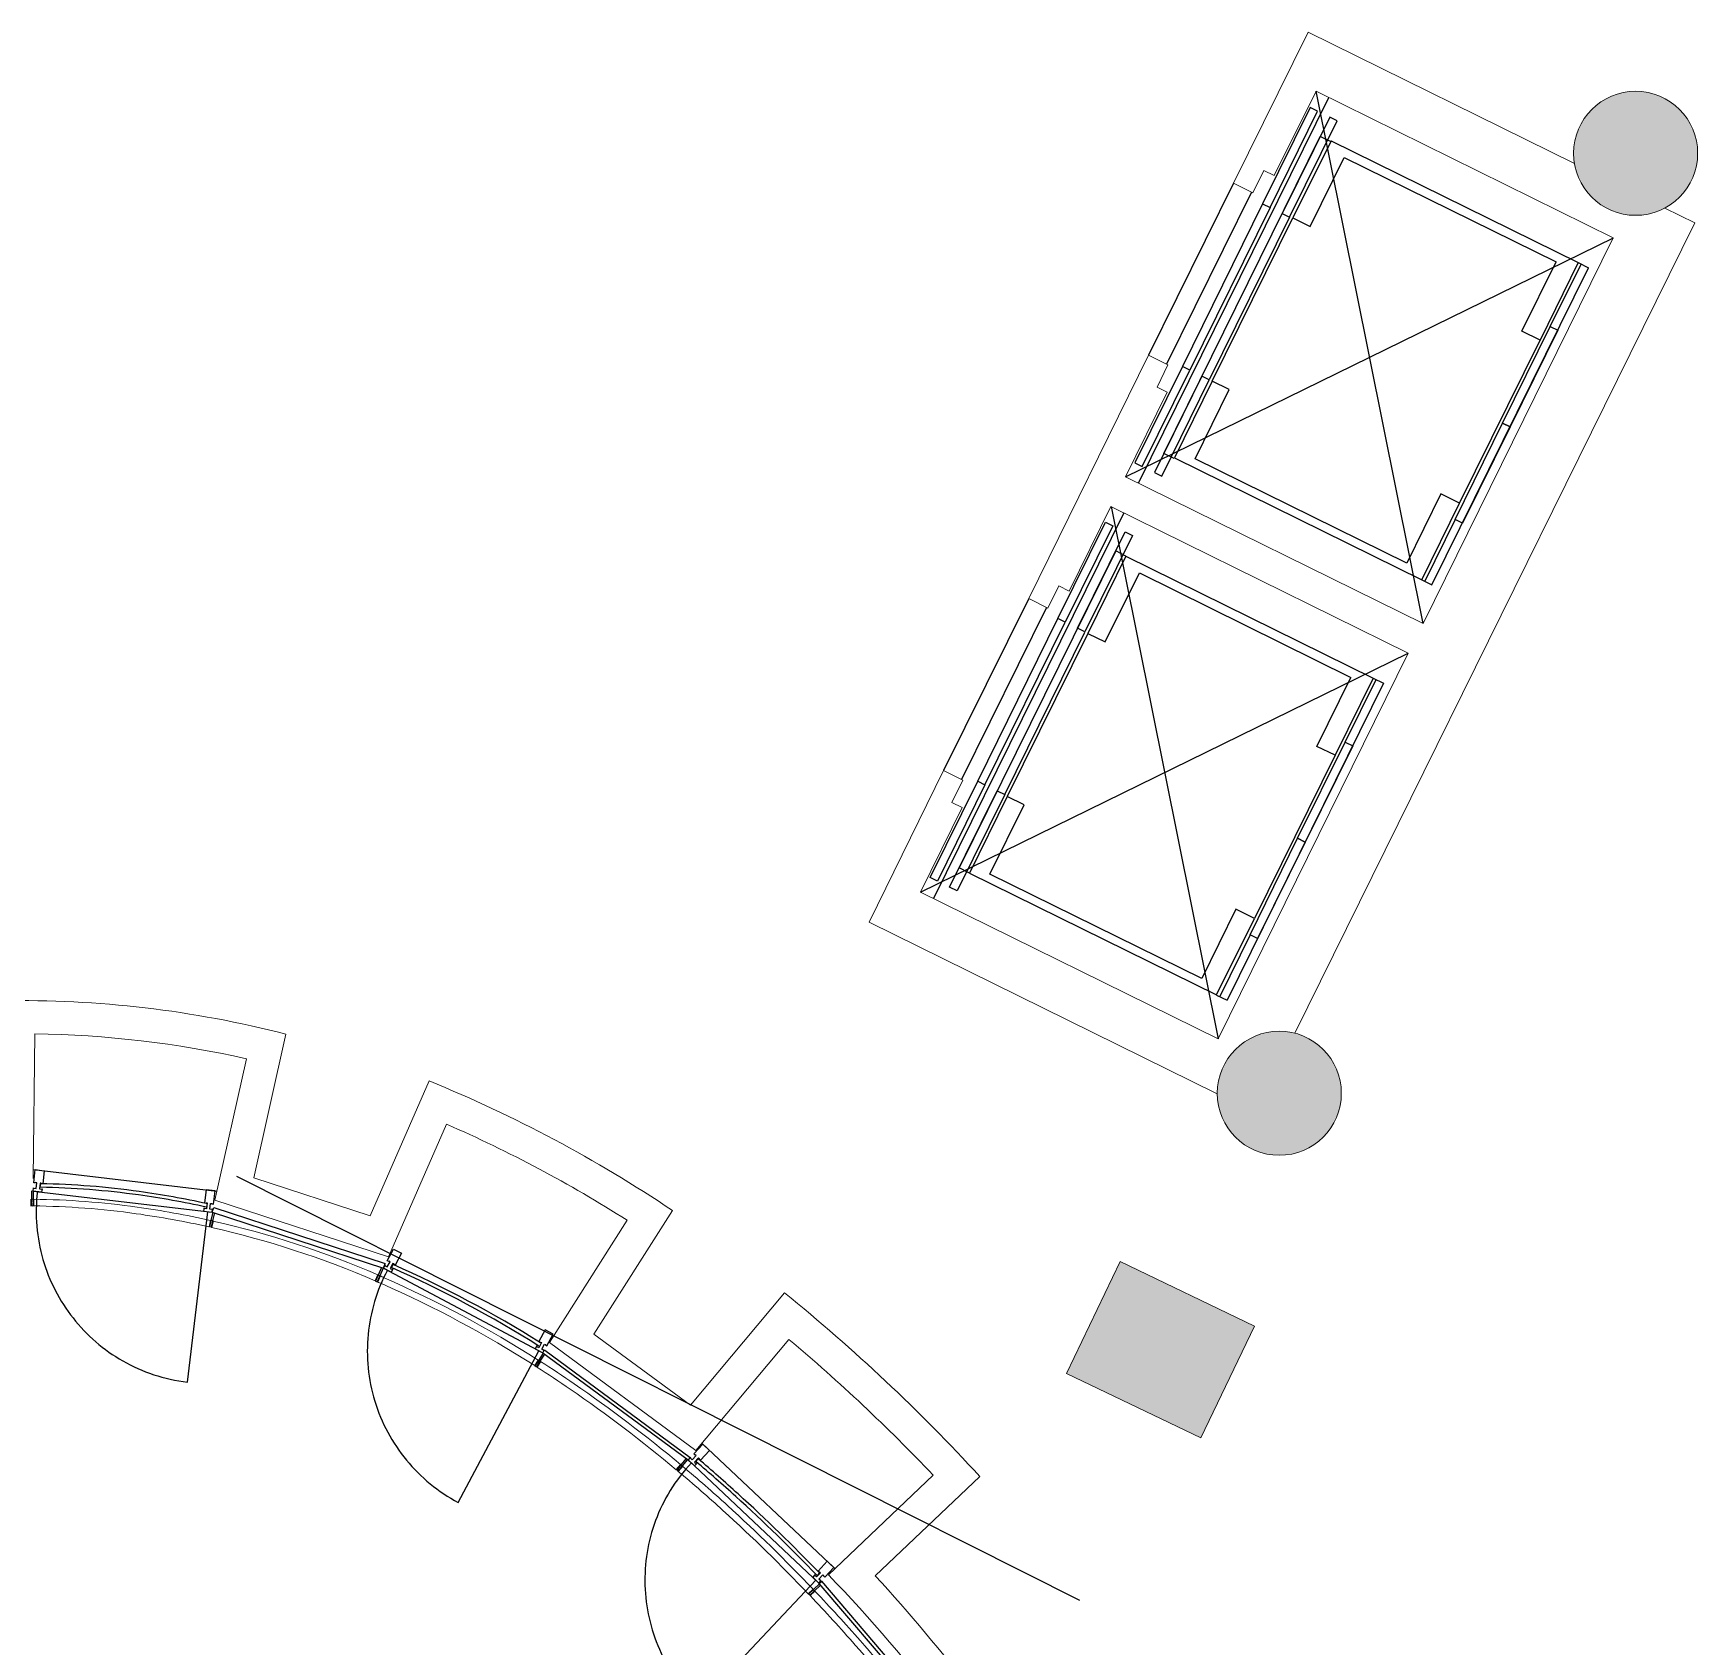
# Model space of a CAD drawing. Header units: centimetres. Extents: x 139057 to 200038, y 34824 to 80516.
# Drawn here: x 174888 to 175895, y 50152 to 51127 of the extents above; entities that cross this region are included whole.
import ezdxf

# ---------------------------------------------------------------- set-up
doc = ezdxf.new("R2010")
doc.units = ezdxf.units.CM
doc.header["$LTSCALE"] = 100
doc.linetypes.add('FLPL-C-P1$0$HIDDEN2', pattern=[4.7625, 3.175, -1.5875])
for name, color, linetype, lineweight in [('410_STRUTTURE_001-AM_0', 7, 'Continuous', 0), ('430_TAVOLATI_001-AM_0', 3, 'Continuous', 0), ('441_SERRAMENTI_001-AM_0', 1, 'Continuous', 0), ('448_RAMPE_SCALE_ASCENS_001-AM_0', 216, 'Continuous', 0)]:
    doc.layers.add(name, color=color, linetype=linetype, lineweight=lineweight)
for name, color, linetype in [('A-FACCIATA', 8, 'Continuous'), ('A-FACCIATA MONTANTI', 13, 'Continuous'), ('A-FACCIATTA STONE', 13, 'Continuous'), ('A-FACCIATTE VISTE', 8, 'Continuous'), ('A-GRAFICA', 253, 'Continuous'), ('A-MCLS4-12', 61, 'Continuous'), ('A-SI', 50, 'Continuous'), ('A-Strutt a vista', 1, 'Continuous'), ('FLPL-C-P1$0$A-DOOR-SWING', 7, 'FLPL-C-P1$0$HIDDEN2'), ('FLPL-C-P1$0$A-GLAZ-MULL', 1, 'Continuous'), ('FLPL-C-P1$0$A-STRS-RAIL', 7, 'Continuous'), ('M-ASC', 5, 'Continuous')]:
    doc.layers.add(name, color=color, linetype=linetype)

# ---------------------------------------------------------------- blocks, each defined once
blk = doc.blocks.new('FLPL-C-P1$0$MULL130 OTLN')
at = {"layer": 'FLPL-C-P1$0$A-GLAZ-MULL', "elevation": 0}
blk.add_lwpolyline([(10, 113), (25, 113), (25, 110), (26, 110), (26, 130), (-26, 130), (-26, 110), (-25, 110), (-25, 113), (-10, 113), (-10, 78), (-17, 78), (-17, 80), (-28, 80), (-28, 0), (27, 0), (27, 80), (17, 80), (17, 78), (10, 78), (10, 113)], dxfattribs=at)
blk = doc.blocks.new('FLPL-C-P1$0$HANDRAIL-BUILDING C-MID 02')
at = {"layer": 'FLPL-C-P1$0$A-STRS-RAIL'}
for p, q in [((2, 5), (48, -16)), ((-2, -5), (44, -25)), ((43, -28), (79, -44)), ((44, -25), (48, -16)), ((44, -25), (81, -41)), ((47, -26), (46, -29)), ((48, -16), (85, -32)), ((49, -13), (86, -30)), ((52, -14), (51, -17)), ((78, -40), (77, -43)), ((81, -41), (85, -32)), ((83, -28), (82, -31))]:
    blk.add_line(p, q, dxfattribs=at)

msp = doc.modelspace()

# ---------------------------------------------------------------- hatches: boundary and pattern name
at = {"layer": '410_STRUTTURE_001-AM_0'}
for points in [[(175894.5, 51054.9, 1), (175819.5, 51054.9, 1)], [(175679.1, 50486.7, 1), (175604.1, 50486.7, 1)], [(175626.6, 50345.9), (175545.5, 50384.9), (175513, 50317.3), (175594.1, 50278.3)]]:
    msp.add_hatch(color=256, dxfattribs=at).paths.add_polyline_path(points)

# ---------------------------------------------------------------- linework, layer by layer
at = {"layer": '410_STRUTTURE_001-AM_0', "elevation": 0}
for points in [[(175604.1, 50486.3), (175393.6, 50590.2), (175438.7, 50681.7), (175450.4, 50675.9), (175443.7, 50662.5), (175450, 50659.4), (175424.8, 50608.3), (175604.6, 50519.5), (175719.6, 50752.7), (175539.8, 50841.4), (175514.6, 50790.3), (175508.3, 50793.4), (175501.7, 50780), (175490.1, 50785.7), (175562.6, 50932.8), (175574.3, 50927), (175567.7, 50913.6), (175573.9, 50910.5), (175548.7, 50859.4), (175728.5, 50770.6), (175843.5, 51003.8), (175663.8, 51092.5), (175638.5, 51041.4), (175632.3, 51044.5), (175625.6, 51031), (175614, 51036.8), (175659.1, 51128.2), (175820, 51048.8, 0.202087)], [(175874.7, 51021.8), (175892.7, 51012.9), (175650.9, 50523.1, 0.493539)]]:
    msp.add_lwpolyline(points, format="xyb", dxfattribs=at)
msp.add_lwpolyline([(175594.1, 50278.3), (175626.6, 50345.9), (175545.5, 50384.9), (175513, 50317.3)], close=True, dxfattribs=at)
at = {"layer": '410_STRUTTURE_001-AM_0'}
for centre in [(175857, 51054.9, 0), (175641.6, 50486.7, 0)]:
    msp.add_circle(centre, 37.5, dxfattribs=at)
at = {"layer": '430_TAVOLATI_001-AM_0'}
for p, q in [((175021.7, 50435.5, 0), (175041.1, 50522.4, 0)), ((174998.2, 50422.1, 0), (175017.3, 50507.5, 0)), ((175092.1, 50412.5, 0), (175127.8, 50494.1, 0)), ((175021.7, 50435.5, 0), (175092.1, 50412.5, 0)), ((174998.2, 50422.1, 0), (175103.2, 50387.8, 0)), ((175200.4, 50336, 0), (175247.4, 50409.9, 0)), ((175227.3, 50341.1, 0), (175274.8, 50415.8, 0)), ((175285.7, 50298.1, 0), (175342.6, 50366, 0)), ((175227.3, 50341.1, 0), (175285.7, 50298.1, 0)), ((175289, 50270.8, 0), (175345.2, 50337.9, 0)), ((175200.4, 50336, 0), (175289, 50270.8, 0)), ((175432.3, 50255.9, 0), (175369, 50195.6, 0)), ((175460.5, 50255.1, 0), (175397.4, 50195, 0))]:
    msp.add_line(p, q, dxfattribs=at)
at = {"layer": '430_TAVOLATI_001-AM_0', "elevation": 0}
for points in [[(175041.1, 50522.4, 0.067948), (174869.5, 50542.6, 0.058305)], [(175017.3, 50507.5, 0.052222), (174889.3, 50522.6)], [(175274.8, 50415.8, 0.051153), (175127.8, 50494.1, 0.043607)], [(175247.4, 50409.9, 0.038882), (175138.2, 50468)], [(175342.6, 50366, -0.036628), (175460.5, 50255.1, -0.031024)], [(175345.2, 50337.9, -0.027568), (175432.3, 50255.9, -0.027568)], [(175369, 50195.6, -0.056575), (175502.5, 50021.5, -2.004603)], [(175397.4, 50195, -0.044849), (175509.1, 50048.8)]]:
    msp.add_lwpolyline(points, format="xyb", dxfattribs=at)
for points in [[(174888.4, 50435.1), (174889.3, 50522.6)], [(175103.2, 50387.8), (175138.2, 50468)]]:
    msp.add_lwpolyline(points, dxfattribs=at)
at = {"layer": '441_SERRAMENTI_001-AM_0', "elevation": 0}
for points in [[(174994.6, 50405.9, 0.020057), (174950.6, 50413.9, 0.031956), (174888.5, 50418.6, 0.031956)], [(174995.5, 50409.8, 0.020057), (174951.1, 50417.9, 0.031958), (174888.6, 50422.6, 0.031958)], [(174997, 50409.4, -0.046679), (175096.7, 50376.9, -0.046679)], [(174996.2, 50405.5, -0.046668), (175095.1, 50373.3)], [(175096.5, 50372.6, -0.001146), (175098.9, 50371.6, -0.037997), (175191.5, 50322.1)], [(175098.1, 50376.3, -0.001145), (175100.5, 50375.2, -0.038004), (175193.6, 50325.4, -0.038004)], [(175192.8, 50321.2, -0.008754), (175213, 50307.8, -0.023151), (175277.1, 50259.1)], [(175195, 50324.6, -0.008749), (175215.3, 50311.1, -0.023151), (175279.7, 50262.2, -0.023151)], [(175278.3, 50258.1, -0.010301), (175305.3, 50234.5, -0.018308), (175356.9, 50184.1)], [(175280.9, 50261.2, -0.010301), (175308, 50237.5, -0.018306), (175359.8, 50186.9, -0.018306)], [(175360.9, 50185.7, -0.010253), (175388.3, 50155.8, -0.016498), (175429.8, 50105.1, -0.016498)], [(175358, 50183, -0.010253), (175385.3, 50153.1, -0.016498), (175426.6, 50102.6, -0.016498)]]:
    msp.add_lwpolyline(points, format="xyb", dxfattribs=at)
at = {"layer": '448_RAMPE_SCALE_ASCENS_001-AM_0', "elevation": 0}
msp.add_lwpolyline([(175672.9, 51062.5), (175822.2, 50988.8), (175799.2, 50942), (175788.2, 50947.4), (175808.9, 50989.2)], dxfattribs=at)
at = {"layer": 'A-FACCIATA'}
for p, q in [((174892.6, 50429.9, 0), (174892.9, 50432, 0)), ((175104.9, 50381.4, 0), (175105.9, 50383.2, 0)), ((175289, 50264, 0), (175290.4, 50265.6, 0)), ((175289, 50264, 0), (175290.4, 50265.6, 0)), ((175363.6, 50196.7, 0), (175362.2, 50195.2, 0)), ((175363.6, 50196.7, 0), (175362.2, 50195.2, 0))]:
    msp.add_line(p, q, dxfattribs=at)
at = {"layer": 'A-FACCIATA', "elevation": 0}
for points in [[(174992.9, 50417.9, 0.018198), (174952.1, 50425.2, 0.029952), (174892.6, 50429.9, 0.029952)], [(174993.2, 50420, 0.018111), (174952.4, 50427.3, 0.029848), (174892.9, 50432, 0.029848)], [(175194.1, 50333.9, 0.035945), (175104.9, 50381.4, 0.035945)], [(175194.1, 50333.9, 0.035945), (175104.9, 50381.4, 0.035945)], [(175195.1, 50335.8, 0.035838), (175105.9, 50383.2, 0.035838)], [(175362.2, 50195.2, 0.017213), (175313, 50243, 0.009061), (175289, 50264, 0.009061)], [(175362.2, 50195.2, 0.017213), (175313, 50243, 0.009061), (175289, 50264, 0.009061)], [(175363.6, 50196.7, 0.017183), (175314.4, 50244.5, 0.009026), (175290.4, 50265.6, 0.009026)], [(175363.6, 50196.7, 0.017183), (175314.4, 50244.5, 0.009026), (175290.4, 50265.6, 0.009026)]]:
    msp.add_lwpolyline(points, format="xyb", dxfattribs=at)
at = {"layer": 'A-FACCIATTA STONE'}
for p, q in [((174996.6, 50414.8, 0), (174997.5, 50417.6, 0)), ((174997.5, 50417.6, 0), (175101.1, 50383.8, 0)), ((174996.6, 50414.8, 0), (175100.2, 50380.9, 0)), ((175100.2, 50380.9, 0), (175101.1, 50383.8, 0)), ((175196.4, 50329.7, 0), (175284.2, 50265.1, 0)), ((175197.6, 50331.3, 0), (175285.5, 50266.6, 0)), ((175363.5, 50190.4, 0), (175365, 50191.8, 0)), ((175434.3, 50107.5, 0), (175363.5, 50190.4, 0)), ((175435.9, 50108.8, 0), (175365, 50191.8, 0)), ((175435.9, 50108.8, 0), (175365, 50191.8, 0))]:
    msp.add_line(p, q, dxfattribs=at)
at = {"layer": 'A-FACCIATTE VISTE'}
for p, q in [((174888.5, 50440.7, 0), (174999.4, 50427.5, 0)), ((174888.3, 50427.6, 0), (174996.6, 50414.8, 0)), ((175100.2, 50380.9, 0), (175196.4, 50329.7, 0)), ((175100.2, 50380.9, 0), (175196.4, 50329.7, 0)), ((175292.5, 50275.1, 0), (175373, 50199.4, 0)), ((175284.2, 50265.1, 0), (175363.5, 50190.4, 0))]:
    msp.add_line(p, q, dxfattribs=at)
at = {"layer": 'A-GRAFICA'}
for p, q in [((175728.5, 50770.6, 0), (175663.8, 51092.5, 0)), ((175548.7, 50859.4, 0), (175843.6, 51003.8, 0)), ((175539.9, 50841.4, 0), (175604.6, 50519.5, 0)), ((175424.8, 50608.3, 0), (175719.6, 50752.7, 0))]:
    msp.add_line(p, q, dxfattribs=at)
at = {"layer": 'A-MCLS4-12'}
for p, q in [((175614, 51036.8, 0), (175562.6, 50932.8, 0)), ((175624.7, 51031.5, 0), (175573.4, 50927.5, 0)), ((175490.1, 50785.7, 0), (175438.7, 50681.7, 0)), ((175500.8, 50780.4, 0), (175449.5, 50676.4, 0))]:
    msp.add_line(p, q, dxfattribs=at)
at = {"layer": 'A-Strutt a vista'}
msp.add_line((175011.3, 50436.6, 0), (175520.8, 50180.2, 0), dxfattribs=at)
at = {"layer": 'FLPL-C-P1$0$A-DOOR-SWING', "elevation": 0}
for points in [[(174890.9, 50427.3, 0.414213), (174981.7, 50312), (174994, 50415.1)], [(175102.5, 50379.7, 0.414214), (175145.3, 50239.3), (175194.1, 50330.9)], [(175286.2, 50263.2, 0.414011), (175290.6, 50117.1), (175361.4, 50192.4)]]:
    msp.add_lwpolyline(points, format="xyb", dxfattribs=at)
at = {"layer": 'M-ASC'}
for p, q in [((175556.5, 50855.5, 0), (175671.6, 51088.7, 0)), ((175571.8, 50873.5, 0), (175666.3, 51065.1, 0)), ((175672.6, 51062, 0), (175666.3, 51065.1, 0)), ((175631.5, 51024.3, 0), (175583, 50926.1, 0)), ((175636, 51022.1, 0), (175587.5, 50923.9, 0)), ((175647.8, 51016.3, 0), (175599.3, 50918, 0)), ((175601.1, 50917.1, 0), (175649.8, 51015.8, 0)), ((175733.9, 50794, 0), (175828.5, 50985.7, 0)), ((175805.4, 50950.1, 0), (175824, 50987.9, 0)), ((175822.2, 50988.8, 0), (175828.5, 50985.7, 0)), ((175750.5, 50843.4, 0), (175799.2, 50942, 0)), ((175578, 50870.4, 0), (175571.8, 50873.5, 0)), ((175547.7, 50837.6, 0), (175432.6, 50604.4, 0)), ((175747.9, 50833.6, 0), (175729.6, 50796.2, 0)), ((175542.7, 50814.5, 0), (175448.1, 50622.9, 0)), ((175548.9, 50811.4, 0), (175542.7, 50814.5, 0)), ((175727.7, 50797.1, 0), (175733.9, 50794, 0)), ((175459.3, 50675.4, 0), (175507.8, 50773.6, 0)), ((175463.7, 50673.2, 0), (175512.2, 50771.4, 0)), ((175475.6, 50667.3, 0), (175524.1, 50765.5, 0)), ((175525.9, 50764.7, 0), (175477.2, 50666, 0)), ((175704.6, 50734.6, 0), (175610, 50543, 0)), ((175681.5, 50699, 0), (175700.1, 50736.8, 0)), ((175698.3, 50737.7, 0), (175704.6, 50734.6, 0)), ((175675.3, 50691, 0), (175626.6, 50592.3, 0)), ((175454.4, 50619.8, 0), (175448.1, 50622.9, 0)), ((175624, 50582.5, 0), (175605.7, 50545.1, 0)), ((175603.7, 50546, 0), (175610, 50543, 0))]:
    msp.add_line(p, q, dxfattribs=at)
at = {"layer": 'M-ASC', "elevation": 0}
for points in [[(175664.7, 51080.4), (175660.2, 51082.6), (175631.5, 51024.3), (175636, 51022.1)], [(175664.7, 51080.4), (175660.2, 51082.6), (175631.5, 51024.3), (175636, 51022.1)], [(175676.6, 51074.6), (175672.1, 51076.8), (175643.3, 51018.5), (175647.8, 51016.3)], [(175676.6, 51074.6), (175672.1, 51076.8), (175643.3, 51018.5), (175647.8, 51016.3)], [(175805.4, 50950.1), (175809.9, 50947.9), (175781.1, 50889.6), (175776.6, 50891.8)], [(175805.4, 50950.1), (175809.9, 50947.9), (175781.1, 50889.6), (175776.6, 50891.8)], [(175587.5, 50923.9), (175583, 50926.1), (175554.2, 50867.8), (175558.7, 50865.6)], [(175587.5, 50923.9), (175583, 50926.1), (175554.2, 50867.8), (175558.7, 50865.6)], [(175599.3, 50918), (175594.8, 50920.2), (175566.1, 50861.9), (175570.5, 50859.7)], [(175599.3, 50918), (175594.8, 50920.2), (175566.1, 50861.9), (175570.5, 50859.7)], [(175776.6, 50891.8), (175781.1, 50889.6), (175752.3, 50831.3), (175747.9, 50833.6)], [(175776.6, 50891.8), (175781.1, 50889.6), (175752.3, 50831.3), (175747.9, 50833.6)], [(175512.2, 50771.4), (175507.8, 50773.6), (175536.5, 50831.9), (175541, 50829.7)], [(175512.2, 50771.4), (175507.8, 50773.6), (175536.5, 50831.9), (175541, 50829.7)], [(175524.1, 50765.6), (175519.6, 50767.8), (175548.4, 50826.1), (175552.8, 50823.9)], [(175524.1, 50765.6), (175519.6, 50767.8), (175548.4, 50826.1), (175552.8, 50823.9)], [(175681.5, 50699), (175686, 50696.8), (175657.2, 50638.5), (175652.7, 50640.8)], [(175681.5, 50699), (175686, 50696.8), (175657.2, 50638.5), (175652.7, 50640.8)], [(175435, 50614.9), (175430.5, 50617.1), (175459.3, 50675.4), (175463.7, 50673.2)], [(175435, 50614.9), (175430.5, 50617.1), (175459.3, 50675.4), (175463.7, 50673.2)], [(175446.8, 50609), (175442.3, 50611.2), (175471.1, 50669.5), (175475.6, 50667.3)], [(175446.8, 50609), (175442.3, 50611.2), (175471.1, 50669.5), (175475.6, 50667.3)], [(175652.7, 50640.8), (175657.2, 50638.5), (175628.4, 50580.3), (175624, 50582.5)], [(175652.7, 50640.8), (175657.2, 50638.5), (175628.4, 50580.3), (175624, 50582.5)]]:
    msp.add_lwpolyline(points, close=True, dxfattribs=at)
for points in [[(175672.9, 51062.5), (175649.8, 51015.8), (175660.3, 51010.6), (175680.9, 51052.4), (175808.9, 50989.2)], [(175672.9, 51062.5), (175649.8, 51015.8), (175660.3, 51010.6), (175680.9, 51052.4), (175808.9, 50989.2)], [(175672.9, 51062.5), (175822.2, 50988.8), (175799.2, 50942), (175788.2, 50947.4), (175808.9, 50989.2)], [(175590.7, 50870.3), (175611.3, 50912.1), (175601.1, 50917.1), (175578.3, 50870.9)], [(175590.7, 50870.3), (175611.3, 50912.1), (175601.1, 50917.1), (175578.3, 50870.9)], [(175578.3, 50870.9), (175727.7, 50797.1), (175750.5, 50843.4), (175739.2, 50849), (175718.6, 50807.2), (175590.7, 50870.3)], [(175578.3, 50870.9), (175727.7, 50797.1), (175750.5, 50843.4), (175739.2, 50849), (175718.6, 50807.2), (175590.7, 50870.3)], [(175548.9, 50811.4), (175525.9, 50764.7), (175536.4, 50759.5), (175557, 50801.3), (175684.9, 50738.1)], [(175548.9, 50811.4), (175698.3, 50737.7), (175675.3, 50691), (175664.3, 50696.4), (175684.9, 50738.1)], [(175466.7, 50619.2), (175487.4, 50661), (175477.2, 50666), (175454.4, 50619.8)], [(175466.7, 50619.2), (175487.4, 50661), (175477.2, 50666), (175454.4, 50619.8)], [(175454.4, 50619.8), (175603.7, 50546.1), (175626.6, 50592.3), (175615.3, 50597.9), (175594.7, 50556.1), (175466.7, 50619.2)]]:
    msp.add_lwpolyline(points, dxfattribs=at)

# ---------------------------------------------------------------- block references
at = {"layer": 'A-FACCIATA MONTANTI', "yscale": 0.1, "zscale": 0.1}
for p, xscale, rotation in [((174892.4, 50440.2, 0), -0.1, 173.2276245383279), ((174995.5, 50428, 0), 0.1, 173.2281500728288), ((175108.6, 50391.2, 0), -0.1, 151.9682088092481), ((175200.2, 50342.4, 0), 0.1, 151.967060029596), ((175200.2, 50342.4, 0), 0.1, 151.967060029596), ((175295.2, 50272.6, 0), -0.09999999999999999, 136.4335890353208), ((175295.2, 50272.6, 0), -0.1, 136.4335890899247), ((175370.3, 50201.9, 0), 0.1, 137.0646298554921), ((175370.3, 50201.9, 0), 0.1, 137.0646298554921)]:
    msp.add_blockref('FLPL-C-P1$0$MULL130 OTLN', p, dxfattribs=dict(at, xscale=xscale, rotation=rotation))
at = {"layer": 'A-SI', "yscale": 0.1, "zscale": 0.1}
for p, xscale, rotation in [((174887.8, 50427.6, 0), -0.1, 65.3915488081268), ((174997.4, 50414.6, 0), -0.1, 53.40435477768226), ((175099.4, 50381.2, 0), 0.1, 270.4288916062663), ((175197, 50329.2, 0), -0.1, 33.20129252667657), ((175283.5, 50265.6, 0), 0.1, 254.1032971479249), ((175364, 50189.8, 0), -0.1, 19.62035376857667)]:
    msp.add_blockref('FLPL-C-P1$0$HANDRAIL-BUILDING C-MID 02', p, dxfattribs=dict(at, xscale=xscale, rotation=rotation))

doc.saveas('drawing.dxf')
